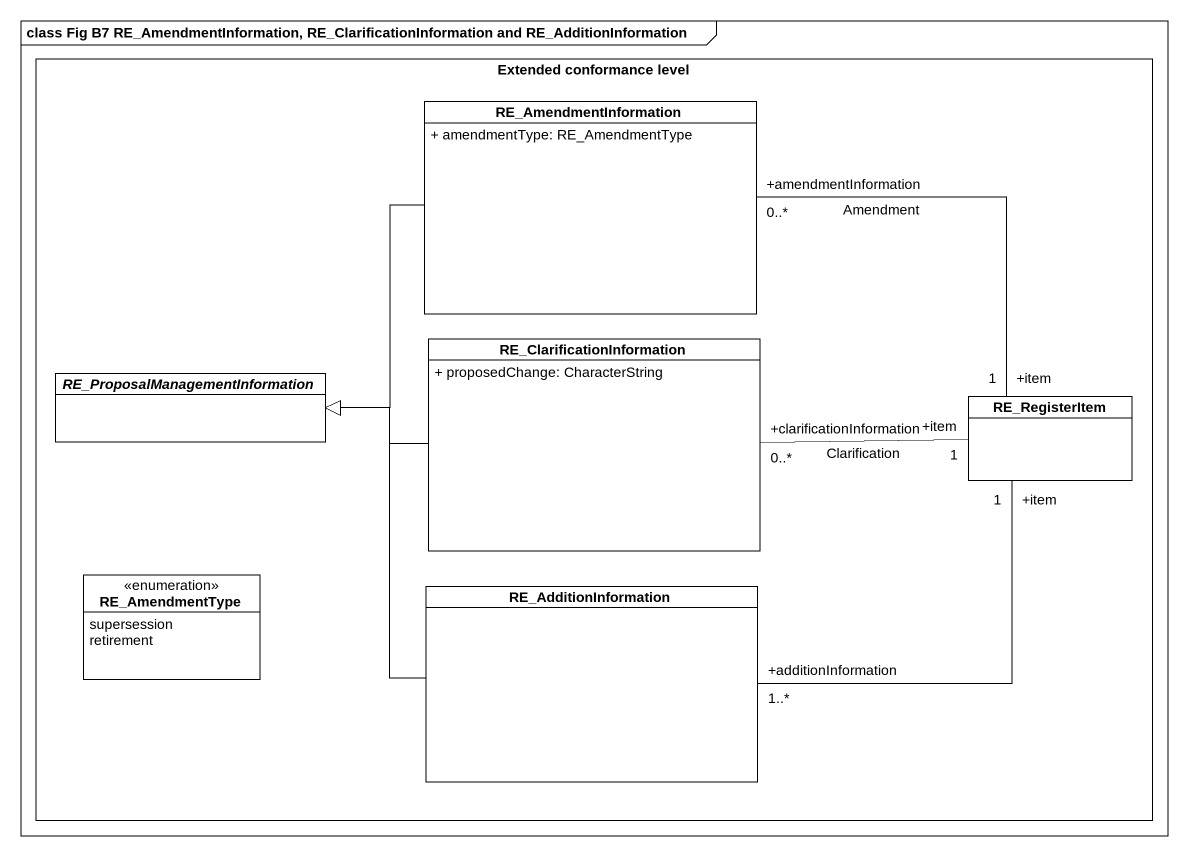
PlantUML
@startuml
mainframe class Fig B7 RE_AmendmentInformation, RE_ClarificationInformation and RE_AdditionInformation
hide circle
hide empty members
skinparam classAttributeIconSize 0
rectangle "Extended conformance level" as Extended_conformance_level {
  class RE_AmendmentInformation #FFFFFF {
    + amendmentType: RE_AmendmentType
  }
  class RE_ClarificationInformation #FFFFFF {
    + proposedChange: CharacterString
  }
  abstract class "RE_ProposalManagementInformation" as RE_ProposalManagementInforma #FFFFFF
  class RE_RegisterItem #FFFFFF
  enum RE_AmendmentType #FFFFFF {
    supersession
    retirement
  }
  class RE_AdditionInformation #FFFFFF
}
RE_AmendmentInformation -left-|> RE_ProposalManagementInforma
RE_ClarificationInformation -left-|> RE_ProposalManagementInforma
RE_RegisterItem "+item\n1" -left- "+amendmentInformation\n0..*" RE_AmendmentInformation : Amendment
RE_RegisterItem "+item\n1" -left- "+clarificationInformation\n0..*" RE_ClarificationInformation : Clarification
RE_RegisterItem "+item\n1" -left- "+additionInformation\n1..*" RE_AdditionInformation
RE_AdditionInformation -up-|> RE_ProposalManagementInforma
@enduml
